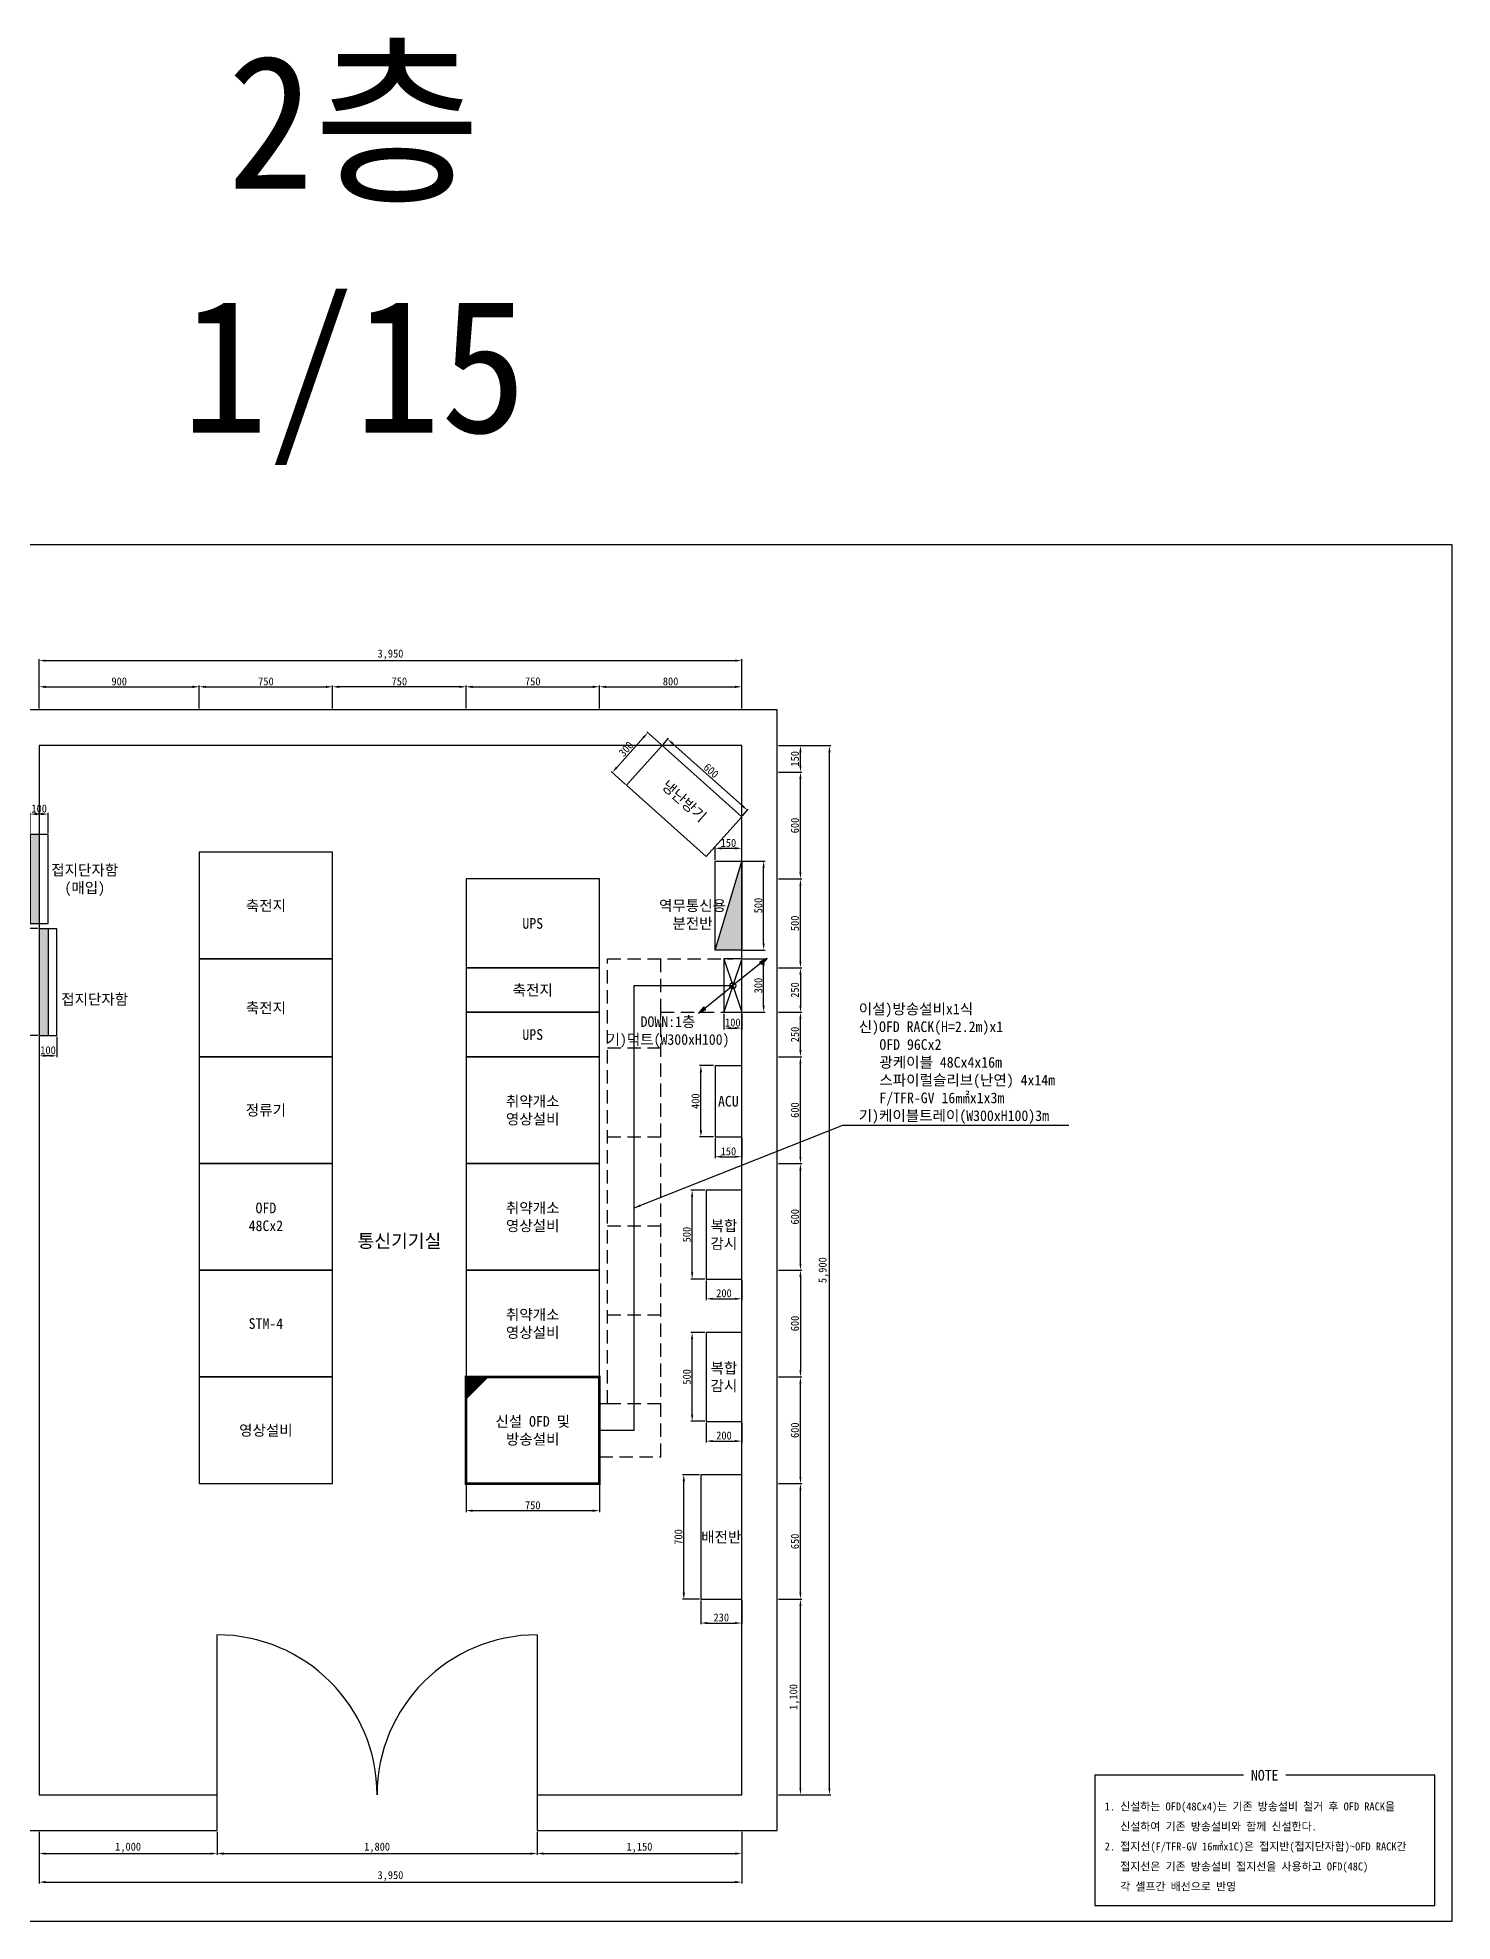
# Model space of a CAD drawing. Header units: millimetres. Extents: x 238053 to 249993, y -58717 to -48127.
# Drawn here: x 242040 to 249993, y -58717 to -48127 of the extents above; entities that cross this region are included whole.
import ezdxf
from ezdxf.enums import TextEntityAlignment as Align

# ---------------------------------------------------------------- set-up
doc = ezdxf.new("R2010")
doc.units = ezdxf.units.MM
doc.linetypes.add('HIDDEN2', pattern=[0.1875, 0.125, -0.0625])
for name, color, linetype in [('TT-BASE', 253, 'Continuous'), ('TT-CABL', 4, 'Continuous'), ('TT-CTRL-JUNT', 4, 'Continuous'), ('TT-TRAY', 4, 'Continuous'), ('TZ-BASE', 253, 'Continuous'), ('TZ-DIMS', 1, 'Continuous'), ('TZ-LEAL', 1, 'Continuous'), ('TZ-LEAT', 3, 'Continuous'), ('TZ-LINE', 4, 'Continuous'), ('TZ-SYMB', 2, 'Continuous'), ('TZ-TEX2', 3, 'Continuous'), ('TZ-TEXT', 3, 'Continuous')]:
    doc.layers.add(name, color=color, linetype=linetype)
doc.layers.add('TX-PAPR', color=2, linetype='Continuous', plot=False)
doc.styles.get("Standard").update_dxf_attribs({"font": 'GulimChe.ttf'})
doc.linetypes.add('BATTINB', pattern='A,0,-0.0025,[134,GulimChe.ttf,S=0.0025,R=0,X=-0.0025,Y=0.01],-0.005,[134,GulimChe.ttf,S=0.0025,R=180,X=0.0025,Y=0.01],-0.0025', length=0.01)
doc.dimstyles.new('D15', dxfattribs={"dimscale": 15, "dimtxt": 3, "dimasz": 2.5, "dimexe": 0.5, "dimexo": 0.5, "dimgap": 0.5, "dimtad": 1, "dimdec": 0, "dimzin": 1, "dimdsep": 46, "dimlunit": 6, "dimtxsty": 'Standard', "dimcen": 1, "dimclrd": 1, "dimclre": 1, "dimclrt": 3, "dimadec": 0, "dimazin": 0, "dimtfac": 1, "dimtdec": 0, "dimtix": 1, "dimtmove": 2, "dimatfit": 3, "dimfxl": 0, "dimtvp": 2, "dimlwd": -1, "dimlwe": -1, "dimarcsym": 0})

# ---------------------------------------------------------------- blocks, each defined once
blk = doc.blocks.new('*D3')
at = {"layer": 'DEFPOINTS', "color": 0}
for p in [(242048, -58206), (243048, -58206), (243048, -58336)]:
    blk.add_point(p, dxfattribs=at)
at = {"layer": 'TZ-DIMS', "color": 1}
for p, q in [((242048, -58214), (242048, -58344)), ((243048, -58214), (243048, -58344)), ((242085, -58336), (243010, -58336))]:
    blk.add_line(p, q, dxfattribs=at)
for points in [[(242085, -58330), (242085, -58343), (242048, -58336)], [(243010, -58330), (243010, -58343), (243048, -58336)]]:
    blk.add_solid(points, dxfattribs=at)
at = {"layer": 'TZ-DIMS', "color": 3, "insert": (242548, -58303), "char_height": 45, "attachment_point": 5}
blk.add_mtext('1,000', dxfattribs=at)
blk = doc.blocks.new('*D4')
at = {"layer": 'DEFPOINTS', "color": 0}
for p in [(243048, -58206), (244848, -58206), (244848, -58336)]:
    blk.add_point(p, dxfattribs=at)
at = {"layer": 'TZ-DIMS', "color": 1}
for p, q in [((243048, -58214), (243048, -58344)), ((244848, -58214), (244848, -58344)), ((243085, -58336), (244810, -58336))]:
    blk.add_line(p, q, dxfattribs=at)
for points in [[(243085, -58330), (243085, -58343), (243048, -58336)], [(244810, -58330), (244810, -58343), (244848, -58336)]]:
    blk.add_solid(points, dxfattribs=at)
at = {"layer": 'TZ-DIMS', "color": 3, "insert": (243948, -58303), "char_height": 45, "attachment_point": 5}
blk.add_mtext('1,800', dxfattribs=at)
blk = doc.blocks.new('*D5')
at = {"layer": 'DEFPOINTS', "color": 0}
for p in [(244848, -58206), (245998, -58206), (245998, -58336)]:
    blk.add_point(p, dxfattribs=at)
at = {"layer": 'TZ-DIMS', "color": 1}
for p, q in [((244848, -58214), (244848, -58344)), ((245998, -58214), (245998, -58344)), ((244885, -58336), (245960, -58336))]:
    blk.add_line(p, q, dxfattribs=at)
for points in [[(244885, -58330), (244885, -58343), (244848, -58336)], [(245960, -58330), (245960, -58343), (245998, -58336)]]:
    blk.add_solid(points, dxfattribs=at)
at = {"layer": 'TZ-DIMS', "color": 3, "insert": (245423, -58303), "char_height": 45, "attachment_point": 5}
blk.add_mtext('1,150', dxfattribs=at)
blk = doc.blocks.new('*D6')
at = {"layer": 'DEFPOINTS', "color": 0}
for p in [(242048, -58206), (245998, -58206), (245998, -58497)]:
    blk.add_point(p, dxfattribs=at)
at = {"layer": 'TZ-DIMS', "color": 1}
for p, q in [((242048, -58214), (242048, -58504)), ((245998, -58214), (245998, -58504)), ((242085, -58497), (245960, -58497))]:
    blk.add_line(p, q, dxfattribs=at)
for points in [[(242085, -58490), (242085, -58503), (242048, -58497)], [(245960, -58490), (245960, -58503), (245998, -58497)]]:
    blk.add_solid(points, dxfattribs=at)
at = {"layer": 'TZ-DIMS', "color": 3, "insert": (244023, -58463), "char_height": 45, "attachment_point": 5}
blk.add_mtext('3,950', dxfattribs=at)
blk = doc.blocks.new('*D7')
at = {"layer": 'DEFPOINTS', "color": 0}
for p in [(246198, -56906), (246328, -56906), (246198, -58006)]:
    blk.add_point(p, dxfattribs=at)
at = {"layer": 'TZ-DIMS', "color": 1}
for p, q in [((246205, -56906), (246335, -56906)), ((246328, -57969), (246328, -56944)), ((246205, -58006), (246335, -58006))]:
    blk.add_line(p, q, dxfattribs=at)
for points in [[(246322, -56944), (246334, -56944), (246328, -56906)], [(246322, -57969), (246334, -57969), (246328, -58006)]]:
    blk.add_solid(points, dxfattribs=at)
at = {"layer": 'TZ-DIMS', "color": 3, "insert": (246294, -57456), "char_height": 45, "attachment_point": 5, "rotation": 90}
blk.add_mtext('1,100', dxfattribs=at)
blk = doc.blocks.new('*D8')
at = {"layer": 'DEFPOINTS', "color": 0}
for p in [(246198, -56256), (246328, -56256), (246198, -56906)]:
    blk.add_point(p, dxfattribs=at)
at = {"layer": 'TZ-DIMS', "color": 1}
for p, q in [((246205, -56256), (246335, -56256)), ((246328, -56869), (246328, -56294)), ((246205, -56906), (246335, -56906))]:
    blk.add_line(p, q, dxfattribs=at)
for points in [[(246322, -56294), (246334, -56294), (246328, -56256)], [(246322, -56869), (246334, -56869), (246328, -56906)]]:
    blk.add_solid(points, dxfattribs=at)
at = {"layer": 'TZ-DIMS', "color": 3, "insert": (246297, -56581), "char_height": 45, "attachment_point": 5, "rotation": 90}
blk.add_mtext('650', dxfattribs=at)
blk = doc.blocks.new('*D9')
at = {"layer": 'DEFPOINTS', "color": 0}
for p in [(246198, -55656), (246328, -55656), (246198, -56256)]:
    blk.add_point(p, dxfattribs=at)
at = {"layer": 'TZ-DIMS', "color": 1}
for p, q in [((246205, -55656), (246335, -55656)), ((246328, -56219), (246328, -55694)), ((246205, -56256), (246335, -56256))]:
    blk.add_line(p, q, dxfattribs=at)
for points in [[(246322, -55694), (246334, -55694), (246328, -55656)], [(246322, -56219), (246334, -56219), (246328, -56256)]]:
    blk.add_solid(points, dxfattribs=at)
at = {"layer": 'TZ-DIMS', "color": 3, "insert": (246297, -55956), "char_height": 45, "attachment_point": 5, "rotation": 90}
blk.add_mtext('600', dxfattribs=at)
blk = doc.blocks.new('*D10')
at = {"layer": 'DEFPOINTS', "color": 0}
for p in [(246198, -55056), (246198, -55656), (246328, -55656)]:
    blk.add_point(p, dxfattribs=at)
at = {"layer": 'TZ-DIMS', "color": 1}
for p, q in [((246205, -55056), (246335, -55056)), ((246328, -55094), (246328, -55619)), ((246205, -55656), (246335, -55656))]:
    blk.add_line(p, q, dxfattribs=at)
for points in [[(246322, -55094), (246334, -55094), (246328, -55056)], [(246322, -55619), (246334, -55619), (246328, -55656)]]:
    blk.add_solid(points, dxfattribs=at)
at = {"layer": 'TZ-DIMS', "color": 3, "insert": (246297, -55356), "char_height": 45, "attachment_point": 5, "rotation": 90}
blk.add_mtext('600', dxfattribs=at)
blk = doc.blocks.new('*D11')
at = {"layer": 'DEFPOINTS', "color": 0}
for p in [(246198, -53856), (246328, -53856), (246198, -54456)]:
    blk.add_point(p, dxfattribs=at)
at = {"layer": 'TZ-DIMS', "color": 1}
for p, q in [((246205, -53856), (246335, -53856)), ((246328, -54419), (246328, -53894)), ((246205, -54456), (246335, -54456))]:
    blk.add_line(p, q, dxfattribs=at)
for points in [[(246322, -53894), (246334, -53894), (246328, -53856)], [(246322, -54419), (246334, -54419), (246328, -54456)]]:
    blk.add_solid(points, dxfattribs=at)
at = {"layer": 'TZ-DIMS', "color": 3, "insert": (246297, -54156), "char_height": 45, "attachment_point": 5, "rotation": 90}
blk.add_mtext('600', dxfattribs=at)
blk = doc.blocks.new('*D12')
at = {"layer": 'DEFPOINTS', "color": 0}
for p in [(246198, -53606), (246328, -53606), (246198, -53856)]:
    blk.add_point(p, dxfattribs=at)
at = {"layer": 'TZ-DIMS', "color": 1}
for p, q in [((246205, -53606), (246335, -53606)), ((246328, -53819), (246328, -53644)), ((246205, -53856), (246335, -53856))]:
    blk.add_line(p, q, dxfattribs=at)
for points in [[(246322, -53644), (246334, -53644), (246328, -53606)], [(246322, -53819), (246334, -53819), (246328, -53856)]]:
    blk.add_solid(points, dxfattribs=at)
at = {"layer": 'TZ-DIMS', "color": 3, "insert": (246297, -53731), "char_height": 45, "attachment_point": 5, "rotation": 90}
blk.add_mtext('250', dxfattribs=at)
blk = doc.blocks.new('*D13')
at = {"layer": 'DEFPOINTS', "color": 0}
for p in [(246198, -53356), (246198, -53606), (246328, -53606)]:
    blk.add_point(p, dxfattribs=at)
at = {"layer": 'TZ-DIMS', "color": 1}
for p, q in [((246205, -53356), (246335, -53356)), ((246328, -53394), (246328, -53569)), ((246205, -53606), (246335, -53606))]:
    blk.add_line(p, q, dxfattribs=at)
for points in [[(246322, -53394), (246334, -53394), (246328, -53356)], [(246322, -53569), (246334, -53569), (246328, -53606)]]:
    blk.add_solid(points, dxfattribs=at)
at = {"layer": 'TZ-DIMS', "color": 3, "insert": (246297, -53481), "char_height": 45, "attachment_point": 5, "rotation": 90}
blk.add_mtext('250', dxfattribs=at)
blk = doc.blocks.new('*D14')
at = {"layer": 'DEFPOINTS', "color": 0}
for p in [(246198, -52856), (246328, -52856), (246198, -53356)]:
    blk.add_point(p, dxfattribs=at)
at = {"layer": 'TZ-DIMS', "color": 1}
for p, q in [((246205, -52856), (246335, -52856)), ((246328, -53319), (246328, -52894)), ((246205, -53356), (246335, -53356))]:
    blk.add_line(p, q, dxfattribs=at)
for points in [[(246322, -52894), (246334, -52894), (246328, -52856)], [(246322, -53319), (246334, -53319), (246328, -53356)]]:
    blk.add_solid(points, dxfattribs=at)
at = {"layer": 'TZ-DIMS', "color": 3, "insert": (246297, -53106), "char_height": 45, "attachment_point": 5, "rotation": 90}
blk.add_mtext('500', dxfattribs=at)
blk = doc.blocks.new('*D15')
at = {"layer": 'DEFPOINTS', "color": 0}
for p in [(246198, -52256), (246328, -52256), (246198, -52856)]:
    blk.add_point(p, dxfattribs=at)
at = {"layer": 'TZ-DIMS', "color": 1}
for p, q in [((246205, -52256), (246335, -52256)), ((246328, -52819), (246328, -52294)), ((246205, -52856), (246335, -52856))]:
    blk.add_line(p, q, dxfattribs=at)
for points in [[(246322, -52294), (246334, -52294), (246328, -52256)], [(246322, -52819), (246334, -52819), (246328, -52856)]]:
    blk.add_solid(points, dxfattribs=at)
at = {"layer": 'TZ-DIMS', "color": 3, "insert": (246297, -52556), "char_height": 45, "attachment_point": 5, "rotation": 90}
blk.add_mtext('600', dxfattribs=at)
blk = doc.blocks.new('*D16')
at = {"layer": 'DEFPOINTS', "color": 0}
for p in [(246198, -52106), (246328, -52106), (246198, -52256)]:
    blk.add_point(p, dxfattribs=at)
at = {"layer": 'TZ-DIMS', "color": 1}
for p, q in [((246205, -52106), (246335, -52106)), ((246328, -52219), (246328, -52144)), ((246205, -52256), (246335, -52256))]:
    blk.add_line(p, q, dxfattribs=at)
for points in [[(246322, -52144), (246334, -52144), (246328, -52106)], [(246322, -52219), (246334, -52219), (246328, -52256)]]:
    blk.add_solid(points, dxfattribs=at)
at = {"layer": 'TZ-DIMS', "color": 3, "insert": (246297, -52181), "char_height": 45, "attachment_point": 5, "rotation": 90}
blk.add_mtext('150', dxfattribs=at)
blk = doc.blocks.new('*D17')
at = {"layer": 'DEFPOINTS', "color": 0}
for p in [(246198, -54456), (246328, -54456), (246198, -55056)]:
    blk.add_point(p, dxfattribs=at)
at = {"layer": 'TZ-DIMS', "color": 1}
for p, q in [((246205, -54456), (246335, -54456)), ((246328, -55019), (246328, -54494)), ((246205, -55056), (246335, -55056))]:
    blk.add_line(p, q, dxfattribs=at)
for points in [[(246322, -54494), (246334, -54494), (246328, -54456)], [(246322, -55019), (246334, -55019), (246328, -55056)]]:
    blk.add_solid(points, dxfattribs=at)
at = {"layer": 'TZ-DIMS', "color": 3, "insert": (246297, -54756), "char_height": 45, "attachment_point": 5, "rotation": 90}
blk.add_mtext('600', dxfattribs=at)
blk = doc.blocks.new('*D18')
at = {"layer": 'DEFPOINTS', "color": 0}
for p in [(246198, -52106), (246491, -52106), (246198, -58006)]:
    blk.add_point(p, dxfattribs=at)
at = {"layer": 'TZ-DIMS', "color": 1}
for p, q in [((246205, -52106), (246498, -52106)), ((246491, -57969), (246491, -52144)), ((246205, -58006), (246498, -58006))]:
    blk.add_line(p, q, dxfattribs=at)
for points in [[(246485, -52144), (246497, -52144), (246491, -52106)], [(246485, -57969), (246497, -57969), (246491, -58006)]]:
    blk.add_solid(points, dxfattribs=at)
at = {"layer": 'TZ-DIMS', "color": 3, "insert": (246458, -55056), "char_height": 45, "attachment_point": 5, "rotation": 90}
blk.add_mtext('5,900', dxfattribs=at)
blk = doc.blocks.new('*D19')
at = {"layer": 'DEFPOINTS', "color": 0}
for p in [(245998, -53306), (246121, -53306), (245998, -53606)]:
    blk.add_point(p, dxfattribs=at)
at = {"layer": 'TZ-DIMS', "color": 1}
for p, q in [((246005, -53306), (246129, -53306)), ((246121, -53569), (246121, -53344)), ((246005, -53606), (246129, -53606))]:
    blk.add_line(p, q, dxfattribs=at)
for points in [[(246115, -53344), (246127, -53344), (246121, -53306)], [(246115, -53569), (246127, -53569), (246121, -53606)]]:
    blk.add_solid(points, dxfattribs=at)
at = {"layer": 'TZ-DIMS', "color": 3, "insert": (246091, -53456), "char_height": 45, "attachment_point": 5, "rotation": 90}
blk.add_mtext('300', dxfattribs=at)
blk = doc.blocks.new('*D20')
at = {"layer": 'DEFPOINTS', "color": 0}
for p in [(245898, -53606), (245998, -53606), (245998, -53695)]:
    blk.add_point(p, dxfattribs=at)
at = {"layer": 'TZ-DIMS', "color": 1}
for p, q in [((245898, -53614), (245898, -53703)), ((245998, -53614), (245998, -53703)), ((245935, -53695), (245960, -53695))]:
    blk.add_line(p, q, dxfattribs=at)
for points in [[(245935, -53689), (245935, -53701), (245898, -53695)], [(245960, -53689), (245960, -53701), (245998, -53695)]]:
    blk.add_solid(points, dxfattribs=at)
at = {"layer": 'TZ-DIMS', "color": 3, "insert": (245948, -53664), "char_height": 45, "attachment_point": 5}
blk.add_mtext('100', dxfattribs=at)
blk = doc.blocks.new('*D21')
at = {"layer": 'DEFPOINTS', "color": 0}
for p in [(245551, -52106), (245998, -52506), (246030, -52471)]:
    blk.add_point(p, dxfattribs=at)
at = {"layer": 'TZ-DIMS', "color": 1}
for p, q in [((245556, -52101), (245587, -52065)), ((245610, -52096), (246002, -52446)), ((246003, -52501), (246035, -52465))]:
    blk.add_line(p, q, dxfattribs=at)
for points in [[(245615, -52091), (245606, -52100), (245582, -52071)], [(246006, -52441), (245998, -52450), (246030, -52471)]]:
    blk.add_solid(points, dxfattribs=at)
at = {"layer": 'TZ-DIMS', "color": 3, "insert": (245826, -52248), "char_height": 45, "attachment_point": 5, "rotation": 318.1897}
blk.add_mtext('600', dxfattribs=at)
blk = doc.blocks.new('*D22')
at = {"layer": 'DEFPOINTS', "color": 0}
for p in [(245551, -52106), (245270, -52258), (245351, -52330)]:
    blk.add_point(p, dxfattribs=at)
at = {"layer": 'TZ-DIMS', "color": 1}
for p, q in [((245445, -52062), (245295, -52230)), ((245545, -52101), (245464, -52029)), ((245345, -52325), (245264, -52253))]:
    blk.add_line(p, q, dxfattribs=at)
for points in [[(245440, -52058), (245449, -52066), (245470, -52034)], [(245290, -52226), (245299, -52234), (245270, -52258)]]:
    blk.add_solid(points, dxfattribs=at)
at = {"layer": 'TZ-DIMS', "color": 3, "insert": (245347, -52126), "char_height": 45, "attachment_point": 5, "rotation": 48.1897}
blk.add_mtext('300', dxfattribs=at)
blk = doc.blocks.new('*D23')
at = {"layer": 'DEFPOINTS', "color": 0}
for p in [(242948, -51776), (242048, -51906), (242948, -51906)]:
    blk.add_point(p, dxfattribs=at)
at = {"layer": 'TZ-DIMS', "color": 1}
for p, q in [((242048, -51899), (242048, -51769)), ((242085, -51776), (242910, -51776)), ((242948, -51899), (242948, -51769))]:
    blk.add_line(p, q, dxfattribs=at)
for points in [[(242085, -51770), (242085, -51783), (242048, -51776)], [(242910, -51770), (242910, -51783), (242948, -51776)]]:
    blk.add_solid(points, dxfattribs=at)
at = {"layer": 'TZ-DIMS', "color": 3, "insert": (242498, -51746), "char_height": 45, "attachment_point": 5}
blk.add_mtext('900', dxfattribs=at)
blk = doc.blocks.new('*D24')
at = {"layer": 'DEFPOINTS', "color": 0}
for p in [(243698, -51776), (242948, -51906), (243698, -51906)]:
    blk.add_point(p, dxfattribs=at)
at = {"layer": 'TZ-DIMS', "color": 1}
for p, q in [((242948, -51899), (242948, -51769)), ((242985, -51776), (243660, -51776)), ((243698, -51899), (243698, -51769))]:
    blk.add_line(p, q, dxfattribs=at)
for points in [[(242985, -51770), (242985, -51783), (242948, -51776)], [(243660, -51770), (243660, -51783), (243698, -51776)]]:
    blk.add_solid(points, dxfattribs=at)
at = {"layer": 'TZ-DIMS', "color": 3, "insert": (243323, -51746), "char_height": 45, "attachment_point": 5}
blk.add_mtext('750', dxfattribs=at)
blk = doc.blocks.new('*D25')
at = {"layer": 'DEFPOINTS', "color": 0}
for p in [(243698, -51776), (243698, -51906), (244448, -51906)]:
    blk.add_point(p, dxfattribs=at)
at = {"layer": 'TZ-DIMS', "color": 1}
for p, q in [((243698, -51899), (243698, -51769)), ((244410, -51776), (243735, -51776)), ((244448, -51899), (244448, -51769))]:
    blk.add_line(p, q, dxfattribs=at)
for points in [[(243735, -51770), (243735, -51783), (243698, -51776)], [(244410, -51770), (244410, -51783), (244448, -51776)]]:
    blk.add_solid(points, dxfattribs=at)
at = {"layer": 'TZ-DIMS', "color": 3, "insert": (244073, -51746), "char_height": 45, "attachment_point": 5}
blk.add_mtext('750', dxfattribs=at)
blk = doc.blocks.new('*D26')
at = {"layer": 'DEFPOINTS', "color": 0}
for p in [(245198, -51776), (244448, -51906), (245198, -51906)]:
    blk.add_point(p, dxfattribs=at)
at = {"layer": 'TZ-DIMS', "color": 1}
for p, q in [((244448, -51899), (244448, -51769)), ((244485, -51776), (245160, -51776)), ((245198, -51899), (245198, -51769))]:
    blk.add_line(p, q, dxfattribs=at)
for points in [[(244485, -51770), (244485, -51783), (244448, -51776)], [(245160, -51770), (245160, -51783), (245198, -51776)]]:
    blk.add_solid(points, dxfattribs=at)
at = {"layer": 'TZ-DIMS', "color": 3, "insert": (244823, -51746), "char_height": 45, "attachment_point": 5}
blk.add_mtext('750', dxfattribs=at)
blk = doc.blocks.new('*D27')
at = {"layer": 'DEFPOINTS', "color": 0}
for p in [(245998, -51776), (245198, -51906), (245998, -51906)]:
    blk.add_point(p, dxfattribs=at)
at = {"layer": 'TZ-DIMS', "color": 1}
for p, q in [((245198, -51899), (245198, -51769)), ((245235, -51776), (245960, -51776)), ((245998, -51899), (245998, -51769))]:
    blk.add_line(p, q, dxfattribs=at)
for points in [[(245235, -51770), (245235, -51783), (245198, -51776)], [(245960, -51770), (245960, -51783), (245998, -51776)]]:
    blk.add_solid(points, dxfattribs=at)
at = {"layer": 'TZ-DIMS', "color": 3, "insert": (245598, -51746), "char_height": 45, "attachment_point": 5}
blk.add_mtext('800', dxfattribs=at)
blk = doc.blocks.new('*D28')
at = {"layer": 'DEFPOINTS', "color": 0}
for p in [(245998, -51629), (242048, -51906), (245998, -51906)]:
    blk.add_point(p, dxfattribs=at)
at = {"layer": 'TZ-DIMS', "color": 1}
for p, q in [((242048, -51899), (242048, -51621)), ((242085, -51629), (245960, -51629)), ((245998, -51899), (245998, -51621))]:
    blk.add_line(p, q, dxfattribs=at)
for points in [[(242085, -51623), (242085, -51635), (242048, -51629)], [(245960, -51623), (245960, -51635), (245998, -51629)]]:
    blk.add_solid(points, dxfattribs=at)
at = {"layer": 'TZ-DIMS', "color": 3, "insert": (244023, -51595), "char_height": 45, "attachment_point": 5}
blk.add_mtext('3,950', dxfattribs=at)
blk = doc.blocks.new('*D30')
at = {"layer": 'DEFPOINTS', "color": 0}
for p in [(242048, -53136), (241991, -53736), (242048, -53736)]:
    blk.add_point(p, dxfattribs=at)
at = {"layer": 'TZ-DIMS', "color": 1}
for p, q in [((242040, -53136), (241983, -53136)), ((241991, -53174), (241991, -53699)), ((242040, -53736), (241983, -53736))]:
    blk.add_line(p, q, dxfattribs=at)
for points in [[(241984, -53174), (241997, -53174), (241991, -53136)], [(241984, -53699), (241997, -53699), (241991, -53736)]]:
    blk.add_solid(points, dxfattribs=at)
at = {"layer": 'TZ-DIMS', "color": 3, "insert": (241960, -53436), "char_height": 45, "attachment_point": 5, "rotation": 90}
blk.add_mtext('600', dxfattribs=at)
blk = doc.blocks.new('*D31')
at = {"layer": 'DEFPOINTS', "color": 0}
for p in [(242048, -53736), (242148, -53736), (242048, -53851)]:
    blk.add_point(p, dxfattribs=at)
at = {"layer": 'TZ-DIMS', "color": 1}
for p, q in [((242048, -53744), (242048, -53858)), ((242148, -53744), (242148, -53858)), ((242110, -53851), (242085, -53851))]:
    blk.add_line(p, q, dxfattribs=at)
for points in [[(242085, -53845), (242085, -53857), (242048, -53851)], [(242110, -53845), (242110, -53857), (242148, -53851)]]:
    blk.add_solid(points, dxfattribs=at)
at = {"layer": 'TZ-DIMS', "color": 3, "insert": (242098, -53820), "char_height": 45, "attachment_point": 5}
blk.add_mtext('100', dxfattribs=at)
blk = doc.blocks.new('*D32')
at = {"layer": 'DEFPOINTS', "color": 0}
for p in [(241998, -52492), (241998, -52606), (242098, -52606)]:
    blk.add_point(p, dxfattribs=at)
at = {"layer": 'TZ-DIMS', "color": 1}
for p, q in [((241998, -52599), (241998, -52484)), ((242060, -52492), (242035, -52492)), ((242098, -52599), (242098, -52484))]:
    blk.add_line(p, q, dxfattribs=at)
for points in [[(242035, -52485), (242035, -52498), (241998, -52492)], [(242060, -52485), (242060, -52498), (242098, -52492)]]:
    blk.add_solid(points, dxfattribs=at)
at = {"layer": 'TZ-DIMS', "color": 3, "insert": (242048, -52461), "char_height": 45, "attachment_point": 5}
blk.add_mtext('100', dxfattribs=at)
blk = doc.blocks.new('*D42')
at = {"layer": 'DEFPOINTS', "color": 0}
for p in [(244448, -56256), (245198, -56256), (245198, -56408)]:
    blk.add_point(p, dxfattribs=at)
at = {"layer": 'TZ-DIMS', "color": 1}
for p, q in [((244448, -56264), (244448, -56416)), ((245198, -56264), (245198, -56416)), ((244485, -56408), (245160, -56408))]:
    blk.add_line(p, q, dxfattribs=at)
for points in [[(244485, -56402), (244485, -56415), (244448, -56408)], [(245160, -56402), (245160, -56415), (245198, -56408)]]:
    blk.add_solid(points, dxfattribs=at)
at = {"layer": 'TZ-DIMS', "color": 3, "insert": (244823, -56378), "char_height": 45, "attachment_point": 5}
blk.add_mtext('750', dxfattribs=at)
blk = doc.blocks.new('*D43')
at = {"layer": 'DEFPOINTS', "color": 0}
for p in [(245768, -56906), (245998, -56906), (245998, -57040)]:
    blk.add_point(p, dxfattribs=at)
at = {"layer": 'TZ-DIMS', "color": 1}
for p, q in [((245768, -56914), (245768, -57047)), ((245998, -56914), (245998, -57047)), ((245805, -57040), (245960, -57040))]:
    blk.add_line(p, q, dxfattribs=at)
for points in [[(245805, -57034), (245805, -57046), (245768, -57040)], [(245960, -57034), (245960, -57046), (245998, -57040)]]:
    blk.add_solid(points, dxfattribs=at)
at = {"layer": 'TZ-DIMS', "color": 3, "insert": (245883, -57009), "char_height": 45, "attachment_point": 5}
blk.add_mtext('230', dxfattribs=at)
blk = doc.blocks.new('*D44')
at = {"layer": 'DEFPOINTS', "color": 0}
for p in [(245672, -56206), (245768, -56206), (245768, -56906)]:
    blk.add_point(p, dxfattribs=at)
at = {"layer": 'TZ-DIMS', "color": 1}
for p, q in [((245760, -56206), (245665, -56206)), ((245672, -56869), (245672, -56244)), ((245760, -56906), (245665, -56906))]:
    blk.add_line(p, q, dxfattribs=at)
for points in [[(245666, -56244), (245679, -56244), (245672, -56206)], [(245666, -56869), (245679, -56869), (245672, -56906)]]:
    blk.add_solid(points, dxfattribs=at)
at = {"layer": 'TZ-DIMS', "color": 3, "insert": (245642, -56556), "char_height": 45, "attachment_point": 5, "rotation": 90}
blk.add_mtext('700', dxfattribs=at)
blk = doc.blocks.new('*D45')
at = {"layer": 'DEFPOINTS', "color": 0}
for p in [(245798, -55906), (245998, -55906), (245998, -56017)]:
    blk.add_point(p, dxfattribs=at)
at = {"layer": 'TZ-DIMS', "color": 1}
for p, q in [((245798, -55914), (245798, -56025)), ((245998, -55914), (245998, -56025)), ((245835, -56017), (245960, -56017))]:
    blk.add_line(p, q, dxfattribs=at)
for points in [[(245835, -56011), (245835, -56023), (245798, -56017)], [(245960, -56011), (245960, -56023), (245998, -56017)]]:
    blk.add_solid(points, dxfattribs=at)
at = {"layer": 'TZ-DIMS', "color": 3, "insert": (245898, -55986), "char_height": 45, "attachment_point": 5}
blk.add_mtext('200', dxfattribs=at)
blk = doc.blocks.new('*D46')
at = {"layer": 'DEFPOINTS', "color": 0}
for p in [(245719, -55406), (245798, -55406), (245798, -55906)]:
    blk.add_point(p, dxfattribs=at)
at = {"layer": 'TZ-DIMS', "color": 1}
for p, q in [((245790, -55406), (245712, -55406)), ((245719, -55869), (245719, -55444)), ((245790, -55906), (245712, -55906))]:
    blk.add_line(p, q, dxfattribs=at)
for points in [[(245713, -55444), (245725, -55444), (245719, -55406)], [(245713, -55869), (245725, -55869), (245719, -55906)]]:
    blk.add_solid(points, dxfattribs=at)
at = {"layer": 'TZ-DIMS', "color": 3, "insert": (245689, -55656), "char_height": 45, "attachment_point": 5, "rotation": 90}
blk.add_mtext('500', dxfattribs=at)
blk = doc.blocks.new('*D47')
at = {"layer": 'DEFPOINTS', "color": 0}
for p in [(245798, -55106), (245998, -55106), (245998, -55217)]:
    blk.add_point(p, dxfattribs=at)
at = {"layer": 'TZ-DIMS', "color": 1}
for p, q in [((245798, -55114), (245798, -55225)), ((245998, -55114), (245998, -55225)), ((245835, -55217), (245960, -55217))]:
    blk.add_line(p, q, dxfattribs=at)
for points in [[(245835, -55211), (245835, -55223), (245798, -55217)], [(245960, -55211), (245960, -55223), (245998, -55217)]]:
    blk.add_solid(points, dxfattribs=at)
at = {"layer": 'TZ-DIMS', "color": 3, "insert": (245898, -55186), "char_height": 45, "attachment_point": 5}
blk.add_mtext('200', dxfattribs=at)
blk = doc.blocks.new('*D48')
at = {"layer": 'DEFPOINTS', "color": 0}
for p in [(245719, -54606), (245798, -54606), (245798, -55106)]:
    blk.add_point(p, dxfattribs=at)
at = {"layer": 'TZ-DIMS', "color": 1}
for p, q in [((245790, -54606), (245712, -54606)), ((245719, -55069), (245719, -54644)), ((245790, -55106), (245712, -55106))]:
    blk.add_line(p, q, dxfattribs=at)
for points in [[(245713, -54644), (245725, -54644), (245719, -54606)], [(245713, -55069), (245725, -55069), (245719, -55106)]]:
    blk.add_solid(points, dxfattribs=at)
at = {"layer": 'TZ-DIMS', "color": 3, "insert": (245689, -54856), "char_height": 45, "attachment_point": 5, "rotation": 90}
blk.add_mtext('500', dxfattribs=at)
blk = doc.blocks.new('*D49')
at = {"layer": 'DEFPOINTS', "color": 0}
for p in [(245848, -54306), (245998, -54306), (245998, -54418)]:
    blk.add_point(p, dxfattribs=at)
at = {"layer": 'TZ-DIMS', "color": 1}
for p, q in [((245848, -54314), (245848, -54426)), ((245998, -54314), (245998, -54426)), ((245885, -54418), (245960, -54418))]:
    blk.add_line(p, q, dxfattribs=at)
for points in [[(245885, -54412), (245885, -54424), (245848, -54418)], [(245960, -54412), (245960, -54424), (245998, -54418)]]:
    blk.add_solid(points, dxfattribs=at)
at = {"layer": 'TZ-DIMS', "color": 3, "insert": (245923, -54388), "char_height": 45, "attachment_point": 5}
blk.add_mtext('150', dxfattribs=at)
blk = doc.blocks.new('*D50')
at = {"layer": 'DEFPOINTS', "color": 0}
for p in [(245768, -53906), (245848, -53906), (245848, -54306)]:
    blk.add_point(p, dxfattribs=at)
at = {"layer": 'TZ-DIMS', "color": 1}
for p, q in [((245840, -53906), (245761, -53906)), ((245768, -54269), (245768, -53944)), ((245840, -54306), (245761, -54306))]:
    blk.add_line(p, q, dxfattribs=at)
for points in [[(245762, -53944), (245775, -53944), (245768, -53906)], [(245762, -54269), (245775, -54269), (245768, -54306)]]:
    blk.add_solid(points, dxfattribs=at)
at = {"layer": 'TZ-DIMS', "color": 3, "insert": (245738, -54106), "char_height": 45, "attachment_point": 5, "rotation": 90}
blk.add_mtext('400', dxfattribs=at)
blk = doc.blocks.new('*D51')
at = {"layer": 'DEFPOINTS', "color": 0}
for p in [(245998, -52756), (246121, -52756), (245998, -53256)]:
    blk.add_point(p, dxfattribs=at)
at = {"layer": 'TZ-DIMS', "color": 1}
for p, q in [((246005, -52756), (246129, -52756)), ((246121, -53219), (246121, -52794)), ((246005, -53256), (246129, -53256))]:
    blk.add_line(p, q, dxfattribs=at)
for points in [[(246115, -52794), (246127, -52794), (246121, -52756)], [(246115, -53219), (246127, -53219), (246121, -53256)]]:
    blk.add_solid(points, dxfattribs=at)
at = {"layer": 'TZ-DIMS', "color": 3, "insert": (246091, -53006), "char_height": 45, "attachment_point": 5, "rotation": 90}
blk.add_mtext('500', dxfattribs=at)
blk = doc.blocks.new('*D52')
at = {"layer": 'DEFPOINTS', "color": 0}
for p in [(245998, -52684), (245848, -52756), (245998, -52756)]:
    blk.add_point(p, dxfattribs=at)
at = {"layer": 'TZ-DIMS', "color": 1}
for p, q in [((245848, -52749), (245848, -52677)), ((245885, -52684), (245960, -52684)), ((245998, -52749), (245998, -52677))]:
    blk.add_line(p, q, dxfattribs=at)
for points in [[(245885, -52678), (245885, -52691), (245848, -52684)], [(245960, -52678), (245960, -52691), (245998, -52684)]]:
    blk.add_solid(points, dxfattribs=at)
at = {"layer": 'TZ-DIMS', "color": 3, "insert": (245923, -52654), "char_height": 45, "attachment_point": 5}
blk.add_mtext('150', dxfattribs=at)

msp = doc.modelspace()

# ---------------------------------------------------------------- hatches: boundary and pattern name
at = {"layer": 'TT-BASE'}
h = msp.add_hatch(color=256, dxfattribs=at)
h.dxf.hatch_style = 1
h.paths.add_polyline_path([(242047.8, -53106.4), (242047.8, -52606.4), (241997.8, -52606.4), (241997.8, -53106.4)])
h = msp.add_hatch(color=256, dxfattribs=at)
h.dxf.hatch_style = 1
h.paths.add_polyline_path([(245997.8, -52756.4), (245997.8, -53256.4), (245847.8, -53256.4)])
h = msp.add_hatch(color=256, dxfattribs=at)
h.dxf.hatch_style = 1
h.paths.add_polyline_path([(242097.8, -53736.4), (242097.8, -53136.4), (242047.8, -53136.4), (242047.8, -53736.4)])
at = {"layer": 'TZ-LINE'}
h = msp.add_hatch(color=256, dxfattribs=at)
h.dxf.hatch_style = 1
h.paths.add_polyline_path([(244565.4, -55656.4), (244447.8, -55656.4), (244447.8, -55773.9)])
at = {"layer": 'TZ-SYMB'}
for points in [[(246140.4, -53302), (246100, -53322.4), (246111.6, -53337)], [(246140.4, -53302), (246111.6, -53337), (246100, -53322.4)], [(245755.2, -53610.7), (245795.6, -53590.3), (245783.9, -53575.7)]]:
    msp.add_hatch(color=256, dxfattribs=at).paths.add_polyline_path(points)

# ---------------------------------------------------------------- linework, layer by layer
at = {"layer": 'TT-BASE'}
for points in [[(245350.6, -52330), (245797.8, -52730), (245997.8, -52506.4), (245550.6, -52106.4)], [(241997.8, -52606.4), (241997.8, -53106.4), (242097.8, -53106.4), (242097.8, -52606.4)], [(242947.8, -53306.4), (243697.8, -53306.4), (243697.8, -52706.4), (242947.8, -52706.4)], [(245997.8, -52756.4), (245997.8, -53256.4), (245847.8, -53256.4), (245847.8, -52756.4)], [(244447.8, -53356.4), (245197.8, -53356.4), (245197.8, -52856.4), (244447.8, -52856.4)], [(242047.8, -53136.4), (242047.8, -53736.4), (242147.8, -53736.4), (242147.8, -53136.4)], [(242947.8, -53856.4), (243697.8, -53856.4), (243697.8, -53306.4), (242947.8, -53306.4)], [(244447.8, -53606.4), (245197.8, -53606.4), (245197.8, -53356.4), (244447.8, -53356.4)], [(244447.8, -53856.4), (245197.8, -53856.4), (245197.8, -53606.4), (244447.8, -53606.4)], [(242947.8, -54456.4), (243697.8, -54456.4), (243697.8, -53856.4), (242947.8, -53856.4)], [(244447.8, -54456.4), (245197.8, -54456.4), (245197.8, -53856.4), (244447.8, -53856.4)], [(245847.8, -54306.4), (245997.8, -54306.4), (245997.8, -53906.4), (245847.8, -53906.4)], [(242947.8, -55056.4), (243697.8, -55056.4), (243697.8, -54456.4), (242947.8, -54456.4)], [(244447.8, -55056.4), (245197.8, -55056.4), (245197.8, -54456.4), (244447.8, -54456.4)], [(245797.8, -55106.4), (245997.8, -55106.4), (245997.8, -54606.4), (245797.8, -54606.4)], [(242947.8, -55656.4), (243697.8, -55656.4), (243697.8, -55056.4), (242947.8, -55056.4)], [(244447.8, -55656.4), (245197.8, -55656.4), (245197.8, -55056.4), (244447.8, -55056.4)], [(245797.8, -55906.4), (245997.8, -55906.4), (245997.8, -55406.4), (245797.8, -55406.4)], [(242947.8, -56256.4), (243697.8, -56256.4), (243697.8, -55656.4), (242947.8, -55656.4)], [(245767.8, -56906.4), (245997.8, -56906.4), (245997.8, -56206.4), (245767.8, -56206.4)]]:
    msp.add_lwpolyline(points, close=True, dxfattribs=at)
for points in [[(242047.8, -52606.4), (242047.8, -53106.4)], [(245847.8, -53256.4), (245997.8, -52756.4)], [(242097.8, -53136.4), (242097.8, -53736.4)]]:
    msp.add_lwpolyline(points, dxfattribs=at)
at = {"layer": 'TT-CABL'}
msp.add_lwpolyline([(245197.8, -55956.4), (245393.4, -55956.4), (245393.4, -53456.4), (245947.8, -53456.4)], dxfattribs=at)
at = {"layer": 'TT-CTRL-JUNT', "ltscale": 3}
msp.add_lwpolyline([(245897.8, -53606.4), (245997.8, -53606.4), (245997.8, -53306.4), (245897.8, -53306.4)], close=True, dxfattribs=at)
for points in [[(245997.8, -53306.4), (245897.8, -53606.4)], [(245897.8, -53306.4), (245997.8, -53606.4)]]:
    msp.add_lwpolyline(points, dxfattribs=at)
at = {"layer": 'TT-TRAY', "linetype": 'HIDDEN2', "ltscale": 600}
for points in [[(245197.8, -55806.4), (245243.4, -55806.4), (245243.4, -53306.4), (245947.8, -53306.4)], [(245543.4, -53606.4), (245543.4, -53306.4)], [(245197.8, -56106.4), (245543.4, -56106.4), (245543.4, -53606.4), (245947.8, -53606.4)], [(245243.4, -53806.4), (245543.4, -53806.4)], [(245243.4, -54306.4), (245543.4, -54306.4)], [(245243.4, -54806.4), (245543.4, -54806.4)], [(245243.4, -55306.4), (245543.4, -55306.4)], [(245243.4, -55806.4), (245543.4, -55806.4)]]:
    msp.add_lwpolyline(points, dxfattribs=at)
at = {"layer": 'TX-PAPR'}
msp.add_lwpolyline([(238052.8, -58717.2), (249992.8, -58717.2), (249992.8, -50977.2), (238052.8, -50977.2)], close=True, dxfattribs=at)
at = {"layer": 'TZ-BASE'}
for points in [[(244847.8, -58206.4), (246197.8, -58206.4), (246197.8, -51906.4), (241847.8, -51906.4), (241847.8, -58206.4), (243047.8, -58206.4)], [(244847.8, -58006.4), (245997.8, -58006.4), (245997.8, -52106.4), (242047.8, -52106.4), (242047.8, -58006.4), (243047.8, -58006.4)], [(243047.8, -57106.4), (243047.8, -58206.4)], [(244847.8, -57106.4), (244847.8, -58206.4)]]:
    msp.add_lwpolyline(points, dxfattribs=at)
for centre, start, end in [((243047.8, -58006.4), 0, 90), ((244847.8, -58006.4), 90, 180)]:
    msp.add_arc(centre, 900, start, end, dxfattribs=at)
at = {"layer": 'TZ-LINE', "const_width": 15}
msp.add_lwpolyline([(244447.8, -56256.4), (245197.8, -56256.4), (245197.8, -55656.4), (244447.8, -55656.4)], close=True, dxfattribs=at)
msp.add_lwpolyline([(244447.8, -55773.9), (244565.4, -55656.4)], dxfattribs=at)
at = {"layer": 'TZ-LINE', "ltscale": 2, "elevation": 23.2}
msp.add_lwpolyline([(248819.4, -57895.8), (247982.7, -57895.8), (247982.7, -58628.8), (249893.7, -58628.8), (249893.7, -57895.8), (249056.9, -57895.8)], dxfattribs=at)
at = {"layer": 'TZ-SYMB'}
for points in [[(246105.8, -53329.7), (245947.8, -53456.4)], [(245789.8, -53583), (245947.8, -53456.4)]]:
    msp.add_lwpolyline(points, dxfattribs=at)
for points in [[(246140.4, -53302), (246111.6, -53337), (246100, -53322.4)], [(245755.2, -53610.7), (245795.6, -53590.3), (245783.9, -53575.7)]]:
    msp.add_lwpolyline(points, close=True, dxfattribs=at)
msp.add_circle((245947.8, -53456.4), 17.1, dxfattribs=at)

# ---------------------------------------------------------------- texts
at = {"layer": 'TZ-BASE', "linetype": 'BATTINB', "ltscale": 0.1}
msp.add_text('통신기기실', height=75, dxfattribs=at).set_placement((244073.6, -54891.7), align=Align.MIDDLE_CENTER)
at = {"layer": 'TZ-LEAT', "insert": (246655.5, -54233.4), "char_height": 60, "attachment_point": 7}
msp.add_mtext('{\\C6;이설)방송설비x1식\\P신)OFD RACK(H=2.2m)x1\\P   OFD 96Cx2\\P   광케이블 48Cx4x16m\\P\\pt120;   스파이럴슬리브(난연) 4x14m\\P\\ptz;   F/TFR-GV 16㎟x1x3m\\P\\pt120;\\C3;기)케이블트레이(W300xH100)3m}', dxfattribs=at)
at = {"layer": 'TZ-TEX2'}
for s, p in [('DOWN:1층', (245583.4, -53658.9)), ('기)덕트(W300xH100)', (245583.4, -53758.9))]:
    msp.add_text(s, height=60, dxfattribs=at).set_placement(p, align=Align.MIDDLE_CENTER)
msp.add_text('NOTE', height=60, dxfattribs=at).set_placement((248938.2, -57895.8, 23.2), align=Align.MIDDLE)
for s, p in [('1. 신설하는 OFD(48Cx4)는 기존 방송설비 철거 후 OFD RACK을', (248038.4, -58071.3, 23.2)), ('   신설하여 기존 방송설비와 함께 신설한다.', (248038.4, -58183.8, 23.2)), ('2. 접지선(F/TFR-GV 16㎟x1C)은 접지반(접지단자함)~OFD RACK간', (248038.4, -58296.3, 23.2)), ('   접지선은 기존 방송설비 접지선을 사용하고 OFD(48C) ', (248038.4, -58408.8, 23.2)), ('   각 셀프간 배선으로 반영', (248038.4, -58521.3, 23.2))]:
    msp.add_text(s, height=45, dxfattribs=at).set_placement(p, align=Align.MIDDLE_LEFT)
at = {"layer": 'TZ-TEXT'}
for s, height, p in [('2층', 750, (243819.8, -48599.6)), ('1/15', 750, (243819.8, -49972.2)), ('접지단자함', 60, (242304.4, -52806.4)), ('(매입)', 60, (242304.4, -52906.4)), ('축전지', 60, (243322.8, -53006.4)), ('역무통신용', 60, (245721.3, -53006.4)), ('UPS', 60, (244822.8, -53106.4)), ('분전반', 60, (245721.3, -53106.4)), ('축전지', 60, (244822.8, -53481.4)), ('접지단자함', 60, (242360.6, -53533)), ('축전지', 60, (243322.8, -53581.4)), ('UPS', 60, (244822.8, -53731.4)), ('취약개소', 60, (244822.8, -54106.4)), ('ACU', 60, (245922.8, -54106.4)), ('정류기', 60, (243322.8, -54156.4)), ('영상설비', 60, (244822.8, -54206.4)), ('OFD', 60, (243322.8, -54706.4)), ('취약개소', 60, (244822.8, -54706.4)), ('48Cx2', 60, (243322.8, -54806.4)), ('영상설비', 60, (244822.8, -54806.4)), ('복합', 60, (245897.8, -54806.4)), ('감시', 60, (245897.8, -54906.4)), ('취약개소', 60, (244822.8, -55306.4)), ('STM-4', 60, (243322.8, -55356.4)), ('영상설비', 60, (244822.8, -55406.4)), ('복합', 60, (245897.8, -55606.4)), ('감시', 60, (245897.8, -55706.4)), ('영상설비', 60, (243322.8, -55956.4)), ('신설 OFD 및', 60, (244822.8, -55906.4)), ('방송설비', 60, (244822.8, -56006.4)), ('배전반', 60, (245882.8, -56556.4))]:
    msp.add_text(s, height=height, dxfattribs=at).set_placement(p, align=Align.MIDDLE_CENTER)
msp.add_text('냉난방기', height=60, rotation=318.18969, dxfattribs=at).set_placement((245674.2, -52418.2), align=Align.MIDDLE_CENTER)

# ---------------------------------------------------------------- dimensions: what is measured, and where the dimension line sits
at = {"layer": 'TZ-DIMS'}
for base, p1, p2, picture, middle in [((245997.8, -51628.8), (242047.8, -51906.4), (245997.8, -51906.4), '*D28', (244022.8, -51595.5)), ((242947.8, -51776.4), (242047.8, -51906.4), (242947.8, -51906.4), '*D23', (242497.8, -51745.8)), ((243697.8, -51776.4), (242947.8, -51906.4), (243697.8, -51906.4), '*D24', (243322.8, -51745.8)), ((245197.8, -51776.4), (244447.8, -51906.4), (245197.8, -51906.4), '*D26', (244822.8, -51745.8)), ((245997.8, -51776.4), (245197.8, -51906.4), (245997.8, -51906.4), '*D27', (245597.8, -51745.8)), ((241997.8, -52491.7), (242097.8, -52606.4), (241997.8, -52606.4), '*D32', (242047.8, -52461.1)), ((245997.8, -52684.3), (245847.8, -52756.4), (245997.8, -52756.4), '*D52', (245922.8, -52653.7)), ((245997.8, -53695), (245897.8, -53606.4), (245997.8, -53606.4), '*D20', (245947.8, -53664.4)), ((242047.8, -53851), (242147.8, -53736.4), (242047.8, -53736.4), '*D31', (242097.8, -53820.4)), ((245997.8, -54418.2), (245847.8, -54306.4), (245997.8, -54306.4), '*D49', (245922.8, -54387.6)), ((245997.8, -55217), (245797.8, -55106.4), (245997.8, -55106.4), '*D47', (245897.8, -55186.5)), ((245997.8, -56017), (245797.8, -55906.4), (245997.8, -55906.4), '*D45', (245897.8, -55986.5)), ((245197.8, -56408.5), (244447.8, -56256.4), (245197.8, -56256.4), '*D42', (244822.8, -56377.9)), ((245997.8, -57039.9), (245767.8, -56906.4), (245997.8, -56906.4), '*D43', (245882.8, -57009.4)), ((243047.8, -58336.4), (242047.8, -58206.4), (243047.8, -58206.4), '*D3', (242547.8, -58303)), ((245997.8, -58496.6), (242047.8, -58206.4), (245997.8, -58206.4), '*D6', (244022.8, -58463.3)), ((244847.8, -58336.4), (243047.8, -58206.4), (244847.8, -58206.4), '*D4', (243947.8, -58303)), ((245997.8, -58336.4), (244847.8, -58206.4), (245997.8, -58206.4), '*D5', (245422.8, -58303))]:
    dim = msp.add_linear_dim(base=base, p1=p1, p2=p2, dimstyle='D15', dxfattribs=at)
    dim.commit()
    dim.dimension.update_dxf_attribs({"geometry": picture, "text_midpoint": middle})
for base, p1, p2, angle, picture, middle in [((243697.8, -51776.4), (244447.8, -51906.4), (243697.8, -51906.4), 180, '*D25', (244072.8, -51745.8)), ((245269.7, -52257.7), (245550.6, -52106.4), (245350.6, -52330), 48.18969, '*D22', (245347, -52125.5)), ((246029.6, -52470.7), (245550.6, -52106.4), (245997.8, -52506.4), 318.18969, '*D21', (245826.4, -52248)), ((246327.8, -52106.4), (246197.8, -52256.4), (246197.8, -52106.4), 90, '*D16', (246297.2, -52181.4)), ((246491, -52106.4), (246197.8, -58006.4), (246197.8, -52106.4), 90, '*D18', (246457.7, -55056.4)), ((246327.8, -52256.4), (246197.8, -52856.4), (246197.8, -52256.4), 90, '*D15', (246297.3, -52556.4)), ((246121.1, -52756.4), (245997.8, -53256.4), (245997.8, -52756.4), 90, '*D51', (246090.6, -53006.4)), ((246327.8, -52856.4), (246197.8, -53356.4), (246197.8, -52856.4), 90, '*D14', (246297.3, -53106.4)), ((241990.7, -53736.4), (242047.8, -53136.4), (242047.8, -53736.4), 270, '*D30', (241960.2, -53436.4)), ((246121.1, -53306.4), (245997.8, -53606.4), (245997.8, -53306.4), 90, '*D19', (246090.6, -53456.4)), ((246327.8, -53606.4), (246197.8, -53356.4), (246197.8, -53606.4), 270, '*D13', (246297.3, -53481.4)), ((246327.8, -53606.4), (246197.8, -53856.4), (246197.8, -53606.4), 90, '*D12', (246297.3, -53731.4)), ((245768.3, -53906.4), (245847.8, -54306.4), (245847.8, -53906.4), 90, '*D50', (245737.8, -54106.4)), ((246327.8, -53856.4), (246197.8, -54456.4), (246197.8, -53856.4), 90, '*D11', (246297.3, -54156.4)), ((246327.8, -54456.4), (246197.8, -55056.4), (246197.8, -54456.4), 90, '*D17', (246297.3, -54756.4)), ((245719.2, -54606.4), (245797.8, -55106.4), (245797.8, -54606.4), 90, '*D48', (245688.7, -54856.4)), ((246327.8, -55656.4), (246197.8, -55056.4), (246197.8, -55656.4), 270, '*D10', (246297.3, -55356.4)), ((245719.2, -55406.4), (245797.8, -55906.4), (245797.8, -55406.4), 90, '*D46', (245688.7, -55656.4)), ((246327.8, -55656.4), (246197.8, -56256.4), (246197.8, -55656.4), 90, '*D9', (246297.3, -55956.4)), ((245672.5, -56206.4), (245767.8, -56906.4), (245767.8, -56206.4), 90, '*D44', (245641.9, -56556.4)), ((246327.8, -56256.4), (246197.8, -56906.4), (246197.8, -56256.4), 90, '*D8', (246297.3, -56581.4)), ((246327.8, -56906.4), (246197.8, -58006.4), (246197.8, -56906.4), 90, '*D7', (246294.4, -57456.4))]:
    dim = msp.add_linear_dim(base=base, p1=p1, p2=p2, angle=angle, dimstyle='D15', dxfattribs=at)
    dim.commit()
    dim.dimension.update_dxf_attribs({"geometry": picture, "text_midpoint": middle})

# ---------------------------------------------------------------- leaders
at = {"layer": 'TZ-LEAL', "annotation_type": 0, "has_hookline": 1, "hookline_direction": 0, "text_width": 1181.3}
msp.add_leader([(245393.4, -54706.4), (246567.1, -54240.9), (246648, -54240.9)], dimstyle='D15', dxfattribs=at)

doc.saveas('drawing.dxf')
